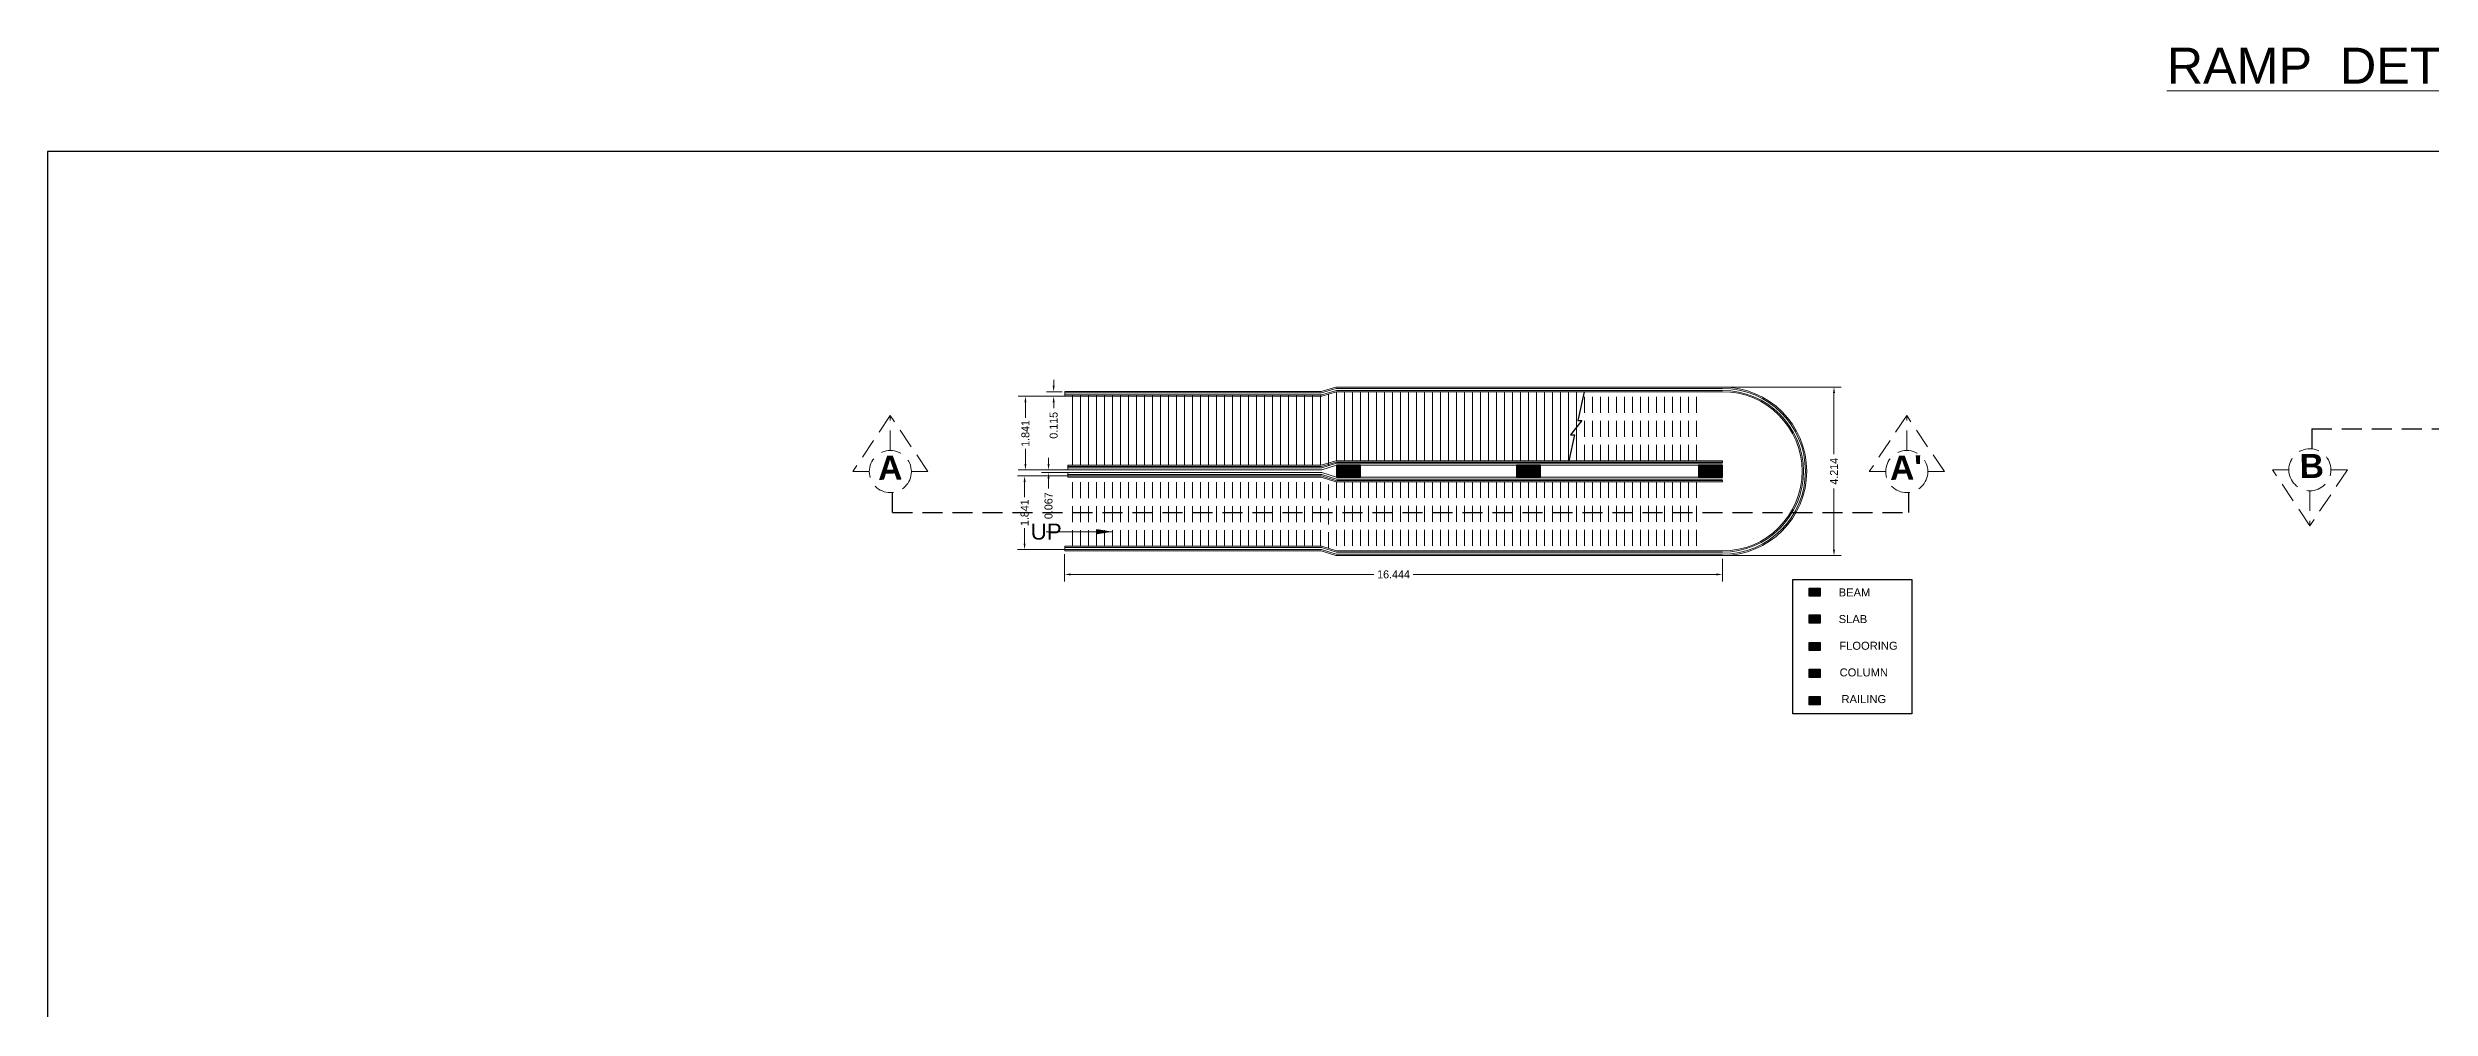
# Model space of a CAD drawing. Header units: millimetres. Extents: x 3614 to 12428, y -844 to 6844.
# Drawn here: x 5751.7 to 5811.3, y -788.3 to -764.3 of the extents above; entities that cross this region are included whole.
import ezdxf

# ---------------------------------------------------------------- set-up
doc = ezdxf.new("R2010")
doc.units = ezdxf.units.MM
doc.header["$LTSCALE"] = 40
doc.header["$MEASUREMENT"] = 0
doc.header["$PDMODE"] = 32
doc.header["$PDSIZE"] = 0.02
doc.linetypes.add('DASHED', pattern=[0.75, 0.5, -0.25])
doc.linetypes.add('DASHED2', pattern=[0.375, 0.25, -0.125])
doc.layers.get('Defpoints').update_dxf_attribs({"linetype": 'CONTINUOUS', "lineweight": 20})
for name, color, linetype, lineweight in [('Beam', 254, 'CONTINUOUS', 25), ('Column', 252, 'CONTINUOUS', 30), ('Column Hatch', 253, 'CONTINUOUS', 13), ('Dim', 220, 'CONTINUOUS', 15), ('flooing', 92, 'CONTINUOUS', 20), ('Railing', 23, 'CONTINUOUS', 18), ('RAMP', 213, 'CONTINUOUS', 15), ('Section', 72, 'DASHED2', 30), ('slab', 7, 'CONTINUOUS', 30), ('TEXT', 7, 'CONTINUOUS', 20), ('Wall', 7, 'CONTINUOUS', 30), ('Window-Wall', 7, 'CONTINUOUS', 18)]:
    doc.layers.add(name, color=color, linetype=linetype, lineweight=lineweight)
doc.styles.add('dim-stylus bt', font='arial.ttf')
doc.styles.add('L120', font='simplex.shx', dxfattribs={"height": 1})
doc.styles.add('Tabrej', font='GOTHIC.TTF')
doc.dimstyles.new('DIMEN', dxfattribs={"dimtxt": 0.2, "dimasz": 0.25, "dimexe": 0.18, "dimexo": 0.0625, "dimgap": 0.09, "dimtad": 0, "dimdec": 3, "dimzin": 0, "dimdsep": 46, "dimtxsty": 'Tabrej', "dimcen": 0, "dimclrd": 256, "dimclre": 256, "dimclrt": 7, "dimadec": 0, "dimazin": 0, "dimtfac": 1, "dimtdec": 3, "dimtofl": 0, "dimtmove": 0, "dimatfit": 1, "dimfxl": 0, "dimtolj": 1, "dimtzin": 0, "dimlwd": -1, "dimlwe": -1, "dimarcsym": 0})

# ---------------------------------------------------------------- blocks, each defined once
blk = doc.blocks.new('BDHVBFH')
at = {"layer": 'Section', "color": 7, "linetype": 'ByBlock', "lineweight": 20, "ltscale": 0.05}
for p, q in [((5432.399, -574.787), (5431.461, -576.186)), ((5432.399, -575.66), (5432.399, -574.787)), ((5433.338, -576.186), (5432.399, -574.787)), ((5431.873, -576.186), (5431.461, -576.186)), ((5433.338, -576.186), (5432.925, -576.186))]:
    blk.add_line(p, q, dxfattribs=at)
blk.add_circle((5432.399, -576.186), 0.526, dxfattribs=at)
blk = doc.blocks.new('*D414')
at = {"layer": 'Defpoints', "color": 0, "transparency": 16777216}
for p in [(5777.145, -776.91), (5793.589, -777.028), (5793.589, -777.483)]:
    blk.add_point(p, dxfattribs=at)
at = {"layer": 'Dim', "transparency": 16777216}
for p, q in [((5777.145, -776.972), (5777.145, -777.663)), ((5793.589, -777.091), (5793.589, -777.663)), ((5777.295, -777.483), (5784.876, -777.483)), ((5793.439, -777.483), (5785.857, -777.483))]:
    blk.add_line(p, q, dxfattribs=at)
for points in [[(5777.295, -777.458), (5777.295, -777.508), (5777.145, -777.483)], [(5793.439, -777.458), (5793.439, -777.508), (5793.589, -777.483)]]:
    blk.add_solid(points, dxfattribs=at)
at = {"layer": 'Dim', "color": 7, "transparency": 16777216, "insert": (5785.367, -777.483), "char_height": 0.2, "attachment_point": 5, "style": 'Tabrej'}
blk.add_mtext('\\A1;16.444', dxfattribs=at)
blk = doc.blocks.new('*D415')
at = {"layer": 'Defpoints', "color": 0, "transparency": 16777216}
for p in [(5792.937, -772.797), (5792.937, -777.011), (5796.378, -777.011)]:
    blk.add_point(p, dxfattribs=at)
at = {"layer": 'Dim', "transparency": 16777216}
for p, q in [((5792.999, -772.797), (5796.558, -772.797)), ((5796.378, -772.947), (5796.378, -774.475)), ((5796.378, -776.861), (5796.378, -775.334)), ((5792.999, -777.011), (5796.558, -777.011))]:
    blk.add_line(p, q, dxfattribs=at)
for points in [[(5796.353, -772.947), (5796.403, -772.947), (5796.378, -772.797)], [(5796.353, -776.861), (5796.403, -776.861), (5796.378, -777.011)]]:
    blk.add_solid(points, dxfattribs=at)
at = {"layer": 'Dim', "color": 7, "transparency": 16777216, "insert": (5796.378, -774.904), "char_height": 0.2, "attachment_point": 5, "rotation": 90, "style": 'Tabrej'}
blk.add_mtext('\\A1;4.214', dxfattribs=at)
blk = doc.blocks.new('*D416')
at = {"layer": 'Defpoints', "color": 0, "transparency": 16777216}
for p in [(5777.34, -773.028), (5776.165, -774.869), (5777.339, -774.869)]:
    blk.add_point(p, dxfattribs=at)
at = {"layer": 'Dim', "transparency": 16777216}
for p, q in [((5777.277, -773.028), (5775.985, -773.028)), ((5776.165, -773.178), (5776.165, -773.571)), ((5777.276, -774.869), (5775.985, -774.869)), ((5776.165, -774.719), (5776.165, -774.343))]:
    blk.add_line(p, q, dxfattribs=at)
for points in [[(5776.14, -773.178), (5776.19, -773.178), (5776.165, -773.028)], [(5776.14, -774.719), (5776.19, -774.719), (5776.165, -774.869)]]:
    blk.add_solid(points, dxfattribs=at)
at = {"layer": 'Dim', "color": 7, "transparency": 16777216, "insert": (5776.165, -773.957), "char_height": 0.2, "attachment_point": 5, "rotation": 90, "style": 'Tabrej'}
blk.add_mtext('\\A1;1.841', dxfattribs=at)
blk = doc.blocks.new('*D417')
at = {"layer": 'Defpoints', "color": 0, "transparency": 16777216}
for p in [(5777.339, -775.019), (5776.144, -776.86), (5777.339, -776.86)]:
    blk.add_point(p, dxfattribs=at)
at = {"layer": 'Dim', "transparency": 16777216}
for p, q in [((5777.276, -775.019), (5775.964, -775.019)), ((5776.144, -775.169), (5776.144, -775.554)), ((5776.144, -776.71), (5776.144, -776.325)), ((5777.276, -776.86), (5775.964, -776.86))]:
    blk.add_line(p, q, dxfattribs=at)
for points in [[(5776.119, -775.169), (5776.169, -775.169), (5776.144, -775.019)], [(5776.119, -776.71), (5776.169, -776.71), (5776.144, -776.86)]]:
    blk.add_solid(points, dxfattribs=at)
at = {"layer": 'Dim', "color": 7, "transparency": 16777216, "insert": (5776.144, -775.939), "char_height": 0.2, "attachment_point": 5, "rotation": 90, "style": 'Tabrej'}
blk.add_mtext('\\A1;1.841', dxfattribs=at)
blk = doc.blocks.new('*D418')
at = {"layer": 'Defpoints', "color": 0, "transparency": 16777216}
for p in [(5776.871, -773.028), (5777.147, -772.913), (5777.147, -773.028)]:
    blk.add_point(p, dxfattribs=at)
at = {"layer": 'Dim', "transparency": 16777216}
for p, q in [((5777.084, -772.913), (5776.691, -772.913)), ((5777.084, -773.028), (5776.691, -773.028)), ((5776.871, -772.763), (5776.871, -772.613)), ((5776.871, -773.178), (5776.871, -773.328))]:
    blk.add_line(p, q, dxfattribs=at)
for points in [[(5776.846, -772.763), (5776.896, -772.763), (5776.871, -772.913)], [(5776.846, -773.178), (5776.896, -773.178), (5776.871, -773.028)]]:
    blk.add_solid(points, dxfattribs=at)
at = {"layer": 'Dim', "color": 7, "transparency": 16777216, "insert": (5776.871, -773.754), "char_height": 0.2, "attachment_point": 5, "rotation": 90, "style": 'Tabrej'}
blk.add_mtext('\\A1;0.115', dxfattribs=at)
blk = doc.blocks.new('*D419')
at = {"layer": 'Defpoints', "color": 0, "transparency": 16777216}
for p in [(5777.276, -774.869), (5776.743, -774.936), (5777.276, -774.936)]:
    blk.add_point(p, dxfattribs=at)
at = {"layer": 'Dim', "transparency": 16777216}
for p, q in [((5777.214, -774.869), (5776.563, -774.869)), ((5776.743, -774.719), (5776.743, -774.569)), ((5777.214, -774.936), (5776.563, -774.936)), ((5776.743, -775.086), (5776.743, -775.336))]:
    blk.add_line(p, q, dxfattribs=at)
for points in [[(5776.718, -774.719), (5776.768, -774.719), (5776.743, -774.869)], [(5776.718, -775.086), (5776.768, -775.086), (5776.743, -774.936)]]:
    blk.add_solid(points, dxfattribs=at)
at = {"layer": 'Dim', "color": 7, "transparency": 16777216, "insert": (5776.743, -775.765), "char_height": 0.2, "attachment_point": 5, "rotation": 90, "style": 'Tabrej'}
blk.add_mtext('\\A1;0.067', dxfattribs=at)
blk = doc.blocks.new('colm 600')
at = {"layer": 'Column Hatch'}
h = blk.add_hatch(color=0, dxfattribs=at)
h.dxf.hatch_style = 1
h.paths.add_polyline_path([(5460.775, -628.796), (5460.475, -628.796), (5460.475, -629.396), (5460.775, -629.396)])
at = {"layer": 'Column'}
for p, q in [((5460.775, -628.796), (5460.475, -628.796)), ((5460.475, -628.796), (5460.475, -629.396)), ((5460.775, -629.396), (5460.775, -628.796)), ((5460.475, -629.396), (5460.775, -629.396))]:
    blk.add_line(p, q, dxfattribs=at)

msp = doc.modelspace()

# ---------------------------------------------------------------- hatches: boundary and pattern name
at = {"layer": 'Beam'}
h = msp.add_hatch(color=256, dxfattribs=at)
h.dxf.hatch_style = 1
h.paths.add_polyline_path([(5795.7548, -777.8252), (5796.0302, -777.8252), (5796.0302, -778.0284), (5795.7548, -778.0284)])
at = {"layer": 'Column'}
h = msp.add_hatch(color=256, dxfattribs=at)
h.dxf.hatch_style = 1
h.paths.add_polyline_path([(5795.7548, -779.8535), (5796.0302, -779.8535), (5796.0302, -780.0568), (5795.7548, -780.0568)])
at = {"layer": 'flooing'}
h = msp.add_hatch(color=256, dxfattribs=at)
h.dxf.hatch_style = 1
h.paths.add_polyline_path([(5795.7548, -779.1817), (5796.0302, -779.1817), (5796.0302, -779.385), (5795.7548, -779.385)])
at = {"layer": 'Railing'}
h = msp.add_hatch(color=256, dxfattribs=at)
h.dxf.hatch_style = 1
h.paths.add_polyline_path([(5795.7548, -780.5383), (5796.0302, -780.5383), (5796.0302, -780.7415), (5795.7548, -780.7415)])
at = {"layer": 'slab'}
h = msp.add_hatch(color=256, dxfattribs=at)
h.dxf.hatch_style = 1
h.paths.add_polyline_path([(5795.7548, -778.4969), (5796.0302, -778.4969), (5796.0302, -778.7002), (5795.7548, -778.7002)])

# ---------------------------------------------------------------- linework, layer by layer
at = {"layer": 'Beam'}
for points in [[(5796.7881, -779.2405), (5796.7881, -779.2405), (5796.7881, -779.2405), (5796.7881, -779.2405)], [(5796.7881, -779.5203), (5796.7881, -779.5203), (5796.7881, -779.5203), (5796.7881, -779.5203)], [(5796.7881, -779.8002), (5796.7881, -779.8002), (5796.7881, -779.8002), (5796.7881, -779.8002)], [(5796.7881, -780.08), (5796.7881, -780.08), (5796.7881, -780.08), (5796.7881, -780.08)]]:
    msp.add_lwpolyline(points, close=True, dxfattribs=at)
at = {"layer": 'Dim'}
for p, q in [((5782.4398, -774.8182), (5782.4398, -774.8182)), ((5782.4398, -775.0382), (5782.4398, -775.0382))]:
    msp.add_line(p, q, dxfattribs=at)
at = {"layer": 'Railing'}
for p, q in [((5783.5621, -772.9451), (5777.1465, -772.9451)), ((5777.1465, -772.9451), (5777.1465, -772.9951)), ((5783.5698, -772.9951), (5777.1465, -772.9951)), ((5783.9302, -772.8304), (5783.5621, -772.9451)), ((5783.9378, -772.8804), (5783.5698, -772.9951)), ((5783.9302, -772.8304), (5793.5897, -772.8304)), ((5783.9378, -772.8804), (5793.5897, -772.8804)), ((5777.2247, -774.7861), (5783.5655, -774.7861)), ((5777.2247, -774.8191), (5783.5705, -774.8191)), ((5777.2247, -774.8191), (5777.2248, -774.8691)), ((5783.9328, -774.6714), (5783.5655, -774.7861)), ((5783.9378, -774.7044), (5783.5705, -774.8191)), ((5783.9328, -774.6714), (5793.5897, -774.6714)), ((5783.9378, -774.7044), (5793.5897, -774.7044)), ((5777.2249, -774.9859), (5783.5705, -774.9857)), ((5777.2249, -775.0189), (5783.5653, -775.0187)), ((5783.5653, -775.0187), (5783.9277, -775.1358)), ((5783.5705, -774.9857), (5783.9378, -775.1044)), ((5783.9378, -775.1044), (5793.5897, -775.1044)), ((5783.9378, -775.1374), (5793.5897, -775.1374)), ((5783.5699, -776.8099), (5777.1458, -776.8099)), ((5777.1458, -776.8099), (5777.1458, -776.8599)), ((5783.5621, -776.8599), (5777.1458, -776.8599)), ((5783.93, -776.9784), (5783.5621, -776.8599)), ((5783.9378, -776.9284), (5783.5699, -776.8099)), ((5783.93, -776.9784), (5793.5897, -776.9784)), ((5783.9378, -776.9284), (5793.5897, -776.9284))]:
    msp.add_line(p, q, dxfattribs=at)
for radius in [2.074, 2.024]:
    msp.add_arc((5793.5897, -774.9044), radius, 270, 90, dxfattribs=at)
at = {"layer": 'RAMP'}
for p, q in [((5777.3397, -772.9951), (5777.3397, -772.9951)), ((5777.3397, -772.9951), (5777.3397, -774.7531)), ((5777.5397, -772.9951), (5777.5397, -774.7531)), ((5777.7397, -772.9951), (5777.7397, -774.7531)), ((5777.9397, -772.9951), (5777.9397, -774.7531)), ((5778.1397, -772.9951), (5778.1397, -774.7531)), ((5778.3397, -772.9951), (5778.3397, -774.7531)), ((5778.5397, -772.9951), (5778.5397, -774.7531)), ((5778.7397, -772.9951), (5778.7397, -774.7531)), ((5778.9397, -772.9951), (5778.9397, -774.7531)), ((5779.1397, -772.9951), (5779.1397, -774.7531)), ((5779.3397, -772.9951), (5779.3397, -774.7531)), ((5779.5397, -772.9951), (5779.5397, -774.7531)), ((5779.7397, -772.9951), (5779.7397, -774.7531)), ((5779.9397, -772.9951), (5779.9397, -774.7531)), ((5780.1397, -772.9951), (5780.1397, -774.7531)), ((5780.3397, -772.9951), (5780.3397, -774.7531)), ((5780.5397, -772.9951), (5780.5397, -774.7531)), ((5780.7397, -772.9951), (5780.7397, -774.7531)), ((5780.9397, -772.9951), (5780.9397, -774.7531)), ((5781.1397, -772.9951), (5781.1397, -774.7531)), ((5781.3397, -772.9951), (5781.3397, -774.7531)), ((5781.5397, -772.9951), (5781.5397, -774.7531)), ((5781.7397, -772.9951), (5781.7397, -774.7531)), ((5781.9397, -772.9951), (5781.9397, -774.7531)), ((5782.1397, -772.9951), (5782.1397, -774.7531)), ((5782.3397, -772.9951), (5782.3397, -774.7531)), ((5782.5397, -772.9951), (5782.5397, -774.7531)), ((5782.7397, -772.9951), (5782.7397, -774.7531)), ((5782.9397, -772.9951), (5782.9397, -774.7531)), ((5783.1397, -772.9951), (5783.1397, -774.7531)), ((5783.3397, -772.9951), (5783.3397, -774.7531)), ((5783.5397, -772.9951), (5783.5397, -774.7531)), ((5783.7397, -772.9767), (5783.7397, -774.7663)), ((5783.9378, -774.6384), (5783.9378, -772.915)), ((5784.1378, -774.6384), (5784.1378, -772.9134)), ((5784.3378, -774.6384), (5784.3378, -772.9134)), ((5784.5378, -774.6384), (5784.5378, -772.9134)), ((5784.7378, -774.6384), (5784.7378, -772.9134)), ((5784.9378, -774.6384), (5784.9378, -772.9134)), ((5785.1378, -774.6384), (5785.1378, -772.9134)), ((5785.3378, -774.6384), (5785.3378, -772.9134)), ((5785.5378, -774.6384), (5785.5378, -772.9134)), ((5785.7378, -774.6384), (5785.7378, -772.9134)), ((5785.9378, -774.6384), (5785.9378, -772.9134)), ((5786.1378, -774.6384), (5786.1378, -772.9134)), ((5786.3378, -774.6384), (5786.3378, -772.9134)), ((5786.5378, -774.6384), (5786.5378, -772.9134)), ((5786.7378, -774.6384), (5786.7378, -772.9134)), ((5786.9378, -774.6384), (5786.9378, -772.9134)), ((5787.1378, -774.6384), (5787.1378, -772.9134)), ((5787.3378, -774.6384), (5787.3378, -772.9134)), ((5787.5378, -774.6384), (5787.5378, -772.9134)), ((5787.7378, -774.6384), (5787.7378, -772.9134)), ((5787.9378, -774.6384), (5787.9378, -772.9134)), ((5788.1378, -774.6384), (5788.1378, -772.9134)), ((5788.3378, -774.6384), (5788.3378, -772.9134)), ((5788.5378, -774.6384), (5788.5378, -772.9134)), ((5788.7378, -774.6384), (5788.7378, -772.9134)), ((5788.9378, -774.6384), (5788.9378, -772.9134)), ((5789.1378, -774.6384), (5789.1378, -772.9134)), ((5789.3378, -774.6384), (5789.3378, -772.9134)), ((5789.5378, -774.6384), (5789.5378, -772.9134)), ((5789.7378, -774.6384), (5789.7378, -772.9134)), ((5789.9378, -774.6384), (5789.9378, -772.9134)), ((5789.9378, -773.7924), (5789.9334, -773.8127))]:
    msp.add_line(p, q, dxfattribs=at)
at = {"layer": 'RAMP', "lineweight": 30}
for p, q in [((5790.1306, -772.9134), (5789.9722, -773.6357)), ((5790.0764, -773.6357), (5789.7904, -773.9897)), ((5789.9722, -773.6357), (5790.0764, -773.6357)), ((5789.8945, -773.9897), (5789.7523, -774.6384)), ((5789.7904, -773.9897), (5789.8945, -773.9897))]:
    msp.add_line(p, q, dxfattribs=at)
at = {"layer": 'RAMP', "linetype": 'DASHED', "ltscale": 0.02}
for p, q in [((5790.1378, -774.6384), (5790.1378, -772.9134)), ((5790.3378, -774.6384), (5790.3378, -772.9134)), ((5790.5378, -774.6384), (5790.5378, -772.9134)), ((5790.7378, -774.6384), (5790.7378, -772.9134)), ((5790.9378, -774.6384), (5790.9378, -772.9134)), ((5791.1378, -774.6384), (5791.1378, -772.9134)), ((5791.3378, -774.6384), (5791.3378, -772.9134)), ((5791.5378, -774.6384), (5791.5378, -772.9134)), ((5791.7378, -774.6384), (5791.7378, -772.9134)), ((5791.9378, -774.6384), (5791.9378, -772.9134)), ((5792.1378, -774.6384), (5792.1378, -772.9134)), ((5792.3378, -774.6384), (5792.3378, -772.9134)), ((5792.5378, -774.6384), (5792.5378, -772.9134)), ((5792.7378, -774.6384), (5792.7378, -772.9134)), ((5792.9378, -774.6384), (5792.9378, -772.9134)), ((5777.3399, -776.7769), (5777.3399, -775.0519)), ((5777.5399, -776.7769), (5777.5399, -775.0519)), ((5777.7399, -776.7769), (5777.7399, -775.0519)), ((5777.9399, -776.7769), (5777.9399, -775.0519)), ((5778.1399, -776.7769), (5778.1399, -775.0518)), ((5778.3399, -776.7769), (5778.3399, -775.0518)), ((5778.5399, -776.7769), (5778.5399, -775.0518)), ((5778.7399, -776.7769), (5778.7399, -775.0518)), ((5778.9399, -776.7769), (5778.9399, -775.0518)), ((5779.1399, -776.7769), (5779.1399, -775.0518)), ((5779.3399, -776.7769), (5779.3399, -775.0518)), ((5779.5399, -776.7769), (5779.5399, -775.0518)), ((5779.7399, -776.7769), (5779.7399, -775.0518)), ((5779.9399, -776.7769), (5779.9399, -775.0518)), ((5780.1399, -776.7769), (5780.1399, -775.0518)), ((5780.3399, -776.7769), (5780.3399, -775.0518)), ((5780.5399, -776.7769), (5780.5399, -775.0518)), ((5780.7399, -776.7769), (5780.7399, -775.0518)), ((5780.9399, -776.7769), (5780.9399, -775.0517)), ((5781.1399, -776.7769), (5781.1399, -775.0517)), ((5781.3399, -776.7769), (5781.3399, -775.0517)), ((5781.5399, -776.7769), (5781.5399, -775.0517)), ((5781.7399, -776.7769), (5781.7399, -775.0517)), ((5781.9399, -776.7769), (5781.9399, -775.0517)), ((5782.1399, -776.7769), (5782.1399, -775.0517)), ((5782.3399, -776.7769), (5782.3399, -775.0517)), ((5782.5399, -776.7769), (5782.5399, -775.0517)), ((5782.7399, -776.7769), (5782.7399, -775.0517)), ((5782.9399, -776.7769), (5782.9399, -775.0517)), ((5783.1399, -776.7769), (5783.1399, -775.0517)), ((5783.3399, -776.7769), (5783.3399, -775.0517)), ((5783.5399, -776.7769), (5783.5399, -775.0517)), ((5783.7399, -776.83), (5783.7399, -775.0404)), ((5783.9378, -775.1704), (5783.9378, -776.8937)), ((5784.1378, -775.1704), (5784.1378, -776.8954)), ((5784.3378, -775.1704), (5784.3378, -776.8954)), ((5784.5378, -775.1704), (5784.5378, -776.8954)), ((5784.7378, -775.1704), (5784.7378, -776.8954)), ((5784.9378, -775.1704), (5784.9378, -776.8954)), ((5785.1378, -775.1704), (5785.1378, -776.8954)), ((5785.3378, -775.1704), (5785.3378, -776.8954)), ((5785.5378, -775.1704), (5785.5378, -776.8954)), ((5785.7378, -775.1704), (5785.7378, -776.8954)), ((5785.9378, -775.1704), (5785.9378, -776.8954)), ((5786.1378, -775.1704), (5786.1378, -776.8954)), ((5786.3378, -775.1704), (5786.3378, -776.8954)), ((5786.5378, -775.1704), (5786.5378, -776.8954)), ((5786.7378, -775.1704), (5786.7378, -776.8954)), ((5786.9378, -775.1704), (5786.9378, -776.8954)), ((5787.1378, -775.1704), (5787.1378, -776.8954)), ((5787.3378, -775.1704), (5787.3378, -776.8954)), ((5787.5378, -775.1704), (5787.5378, -776.8954)), ((5787.7378, -775.1704), (5787.7378, -776.8954)), ((5787.9378, -775.1704), (5787.9378, -776.8954)), ((5788.1378, -775.1704), (5788.1378, -776.8954)), ((5788.3378, -775.1704), (5788.3378, -776.8954)), ((5788.5378, -775.1704), (5788.5378, -776.8954)), ((5788.7378, -775.1704), (5788.7378, -776.8954)), ((5788.9378, -775.1704), (5788.9378, -776.8954)), ((5789.1378, -775.1704), (5789.1378, -776.8954)), ((5789.3378, -775.1704), (5789.3378, -776.8954)), ((5789.5378, -775.1704), (5789.5378, -776.8954)), ((5789.7378, -775.1704), (5789.7378, -776.8954)), ((5789.9378, -775.1704), (5789.9378, -776.8954)), ((5790.1378, -775.1704), (5790.1378, -776.8954)), ((5790.3378, -775.1704), (5790.3378, -776.8954)), ((5790.5378, -775.1704), (5790.5378, -776.8954)), ((5790.7378, -775.1704), (5790.7378, -776.8954)), ((5790.9378, -775.1704), (5790.9378, -776.8954)), ((5791.1378, -775.1704), (5791.1378, -776.8954)), ((5791.3378, -775.1704), (5791.3378, -776.8954)), ((5791.5378, -775.1704), (5791.5378, -776.8954)), ((5791.7378, -775.1704), (5791.7378, -776.8954)), ((5791.9378, -775.1704), (5791.9378, -776.8954)), ((5792.1378, -775.1704), (5792.1378, -776.8954)), ((5792.3378, -775.1704), (5792.3378, -776.8954)), ((5792.5378, -775.1704), (5792.5378, -776.8954)), ((5792.7378, -775.1704), (5792.7378, -776.8954)), ((5792.9378, -775.1704), (5792.9378, -776.8954))]:
    msp.add_line(p, q, dxfattribs=at)
at = {"layer": 'Section', "ltscale": 0.05}
for p, q in [((5808.326, -773.8424), (5808.326, -774.3424)), ((5808.326, -773.8424), (5834.4562, -773.8424)), ((5772.8386, -775.9345), (5772.8386, -775.4345)), ((5798.2487, -775.9345), (5798.2487, -775.4345)), ((5772.8386, -775.9345), (5798.2487, -775.9345))]:
    msp.add_line(p, q, dxfattribs=at)
at = {"layer": 'Wall', "ltscale": 0.05}
msp.add_lwpolyline([(5876.9653, -766.9053), (5751.7216, -766.9053), (5751.7216, -808.8512), (5876.9653, -808.8512)], close=True, dxfattribs=at)
at = {"layer": 'Wall'}
for points in [[(5795.3527, -777.6073), (5798.3228, -777.6073), (5798.3228, -780.9708), (5795.3527, -780.9708)], [(5795.7548, -777.8252), (5796.0302, -777.8252), (5796.0302, -778.0284), (5795.7548, -778.0284)], [(5795.7548, -778.4969), (5796.0302, -778.4969), (5796.0302, -778.7002), (5795.7548, -778.7002)], [(5795.7548, -779.1817), (5796.0302, -779.1817), (5796.0302, -779.385), (5795.7548, -779.385)], [(5795.7548, -779.8535), (5796.0302, -779.8535), (5796.0302, -780.0568), (5795.7548, -780.0568)], [(5795.7548, -780.5383), (5796.0302, -780.5383), (5796.0302, -780.7415), (5795.7548, -780.7415)]]:
    msp.add_lwpolyline(points, close=True, dxfattribs=at)
at = {"layer": 'Window-Wall'}
for p, q in [((5783.5571, -772.9121), (5777.1465, -772.9121)), ((5777.1465, -772.9126), (5777.1465, -773.0276)), ((5783.5748, -773.0281), (5777.1465, -773.0281)), ((5783.9252, -772.7974), (5783.5571, -772.9121)), ((5783.9428, -772.9134), (5783.5748, -773.0281)), ((5783.9252, -772.7974), (5793.5897, -772.7974)), ((5783.9428, -772.9134), (5793.5897, -772.9134)), ((5777.2247, -774.7531), (5783.5605, -774.7531)), ((5777.2247, -774.7531), (5777.2247, -774.8691)), ((5777.2247, -774.8691), (5783.5783, -774.8691)), ((5783.9277, -774.6384), (5783.5605, -774.7531)), ((5783.9378, -774.7544), (5783.5783, -774.8691)), ((5783.9277, -774.6384), (5793.5897, -774.6384)), ((5783.9378, -774.7544), (5793.5897, -774.7544)), ((5793.5897, -774.6714), (5793.5897, -774.6384)), ((5777.2249, -774.9359), (5783.5786, -774.9357)), ((5777.2249, -774.9359), (5777.2249, -775.0189)), ((5777.2249, -775.0189), (5777.225, -775.0519)), ((5777.225, -775.0519), (5783.5601, -775.0517)), ((5783.5601, -775.0517), (5783.9274, -775.1704)), ((5783.5786, -774.9357), (5783.9378, -775.0544)), ((5783.9274, -775.1704), (5793.5897, -775.1704)), ((5783.9378, -775.0544), (5793.5897, -775.0544)), ((5793.5897, -775.1704), (5793.5897, -775.1374)), ((5783.5751, -776.7769), (5777.1458, -776.7769)), ((5777.1458, -776.8929), (5777.1458, -776.7769)), ((5783.5569, -776.8929), (5777.1458, -776.8929)), ((5783.9248, -777.0114), (5783.5569, -776.8929)), ((5783.943, -776.8954), (5783.5751, -776.7769)), ((5783.9248, -777.0114), (5793.5897, -777.0114)), ((5783.943, -776.8954), (5793.5897, -776.8954))]:
    msp.add_line(p, q, dxfattribs=at)
for radius in [2.107, 1.991]:
    msp.add_arc((5793.5897, -774.9044), radius, 270, 90, dxfattribs=at)

# ---------------------------------------------------------------- block references
at = {"layer": 'Column', "rotation": 270}
for p in [(6413.3336, 4685.7206), (6417.8346, 4685.7206), (6422.3855, 4685.7206)]:
    msp.add_blockref('colm 600', p, dxfattribs=at)
at = {"layer": 'Section'}
for p in [(340.3881, -198.725), (365.7982, -198.725)]:
    msp.add_blockref('BDHVBFH', p, dxfattribs=at)
at = {"layer": 'Section', "xscale": -1, "rotation": 180}
msp.add_blockref('BDHVBFH', (375.8755, -1351.0519), dxfattribs=at)

# ---------------------------------------------------------------- texts
at = {"layer": 'Section', "char_height": 0.6, "attachment_point": 1, "rotation": 1.001704, "style": 'Tabrej'}
for s, insert in [('{\\fArial|b1|i0|c0|p34;A}', (5772.4752, -774.519)), ("{\\fArial|b1|i0|c0|p34;A'}", (5797.7717, -774.519)), ('{\\fArial|b1|i0|c0|p34;B}', (5808.0137, -774.4765))]:
    msp.add_mtext_dynamic_manual_height_columns(s, width=20.540561, gutter_width=5, heights=[0], dxfattribs=dict(at, insert=insert))
at = {"layer": 'TEXT', "ltscale": 0.05, "insert": (5804.6962, -764.3108), "char_height": 0.9, "width": 10.782087, "attachment_point": 1, "style": 'L120'}
msp.add_mtext('{\\fArial|b0|i0|c0|p34;\\LRAMP  DETAIL}', dxfattribs=at)
at = {"layer": 'TEXT', "attachment_point": 5, "style": 'dim-stylus bt'}
for s, insert, char_height, width in [('UP', (5776.6839, -776.4143), 0.4, 2.643266), ('  BEAM\\P\\P SLAB\\P\\P           FLOORING\\P\\P        COLUMN\\P\\P        RAILING', (5796.8132, -779.2672), 0.2, 3.421974)]:
    msp.add_mtext(s, dxfattribs=dict(at, insert=insert, char_height=char_height, width=width))

# ---------------------------------------------------------------- dimensions: what is measured, and where the dimension line sits
at = {"layer": 'Dim'}
for base, p1, p2, picture, middle in [((5776.1646, -774.8691), (5777.3397, -773.0281), (5777.3385, -774.8691), '*D416', (5776.1646, -773.9571)), ((5776.7434, -774.9359), (5777.276, -774.8691), (5777.2763, -774.9359), '*D419', (5776.7434, -775.7649))]:
    dim = msp.add_linear_dim(base=base, p1=p1, p2=p2, angle=90, dimstyle='DIMEN', override={"dimtxt": 0.2, "dimasz": 0.15, "dimarcsym": 1}, dxfattribs=at)
    dim.commit()
    dim.dimension.update_dxf_attribs({"geometry": picture, "text_midpoint": middle, "dimtype": 160})
for base, p1, p2, picture, middle in [((5776.8706, -773.0276), (5777.1465, -772.9126), (5777.1465, -773.0276), '*D418', (5776.8706, -773.7542)), ((5796.3779, -777.0114), (5792.9367, -772.7974), (5792.9367, -777.0114), '*D415', (5796.3779, -774.9044)), ((5776.144, -776.8599), (5777.3388, -775.0189), (5777.3388, -776.8599), '*D417', (5776.144, -775.9394))]:
    dim = msp.add_linear_dim(base=base, p1=p1, p2=p2, angle=90, dimstyle='DIMEN', override={"dimtxt": 0.2, "dimasz": 0.15, "dimarcsym": 1}, dxfattribs=at)
    dim.commit()
    dim.dimension.update_dxf_attribs({"geometry": picture, "text_midpoint": middle})
dim = msp.add_linear_dim(base=(5793.5885, -777.4833), p1=(5777.1446, -776.9099), p2=(5793.5885, -777.0284), dimstyle='DIMEN', override={"dimtxt": 0.2, "dimasz": 0.15, "dimarcsym": 1}, dxfattribs=at)
dim.commit()
dim.dimension.update_dxf_attribs({"geometry": '*D414', "text_midpoint": (5785.3666, -777.4833), "dimtype": 160})

# ---------------------------------------------------------------- leaders
msp.add_leader([(5778.3388, -776.4143), (5776.6839, -776.4143)], dimstyle='DIMEN', override={"dimtxt": 0.2, "dimasz": 0.4, "dimarcsym": 1}, dxfattribs=at)

doc.saveas('drawing.dxf')
